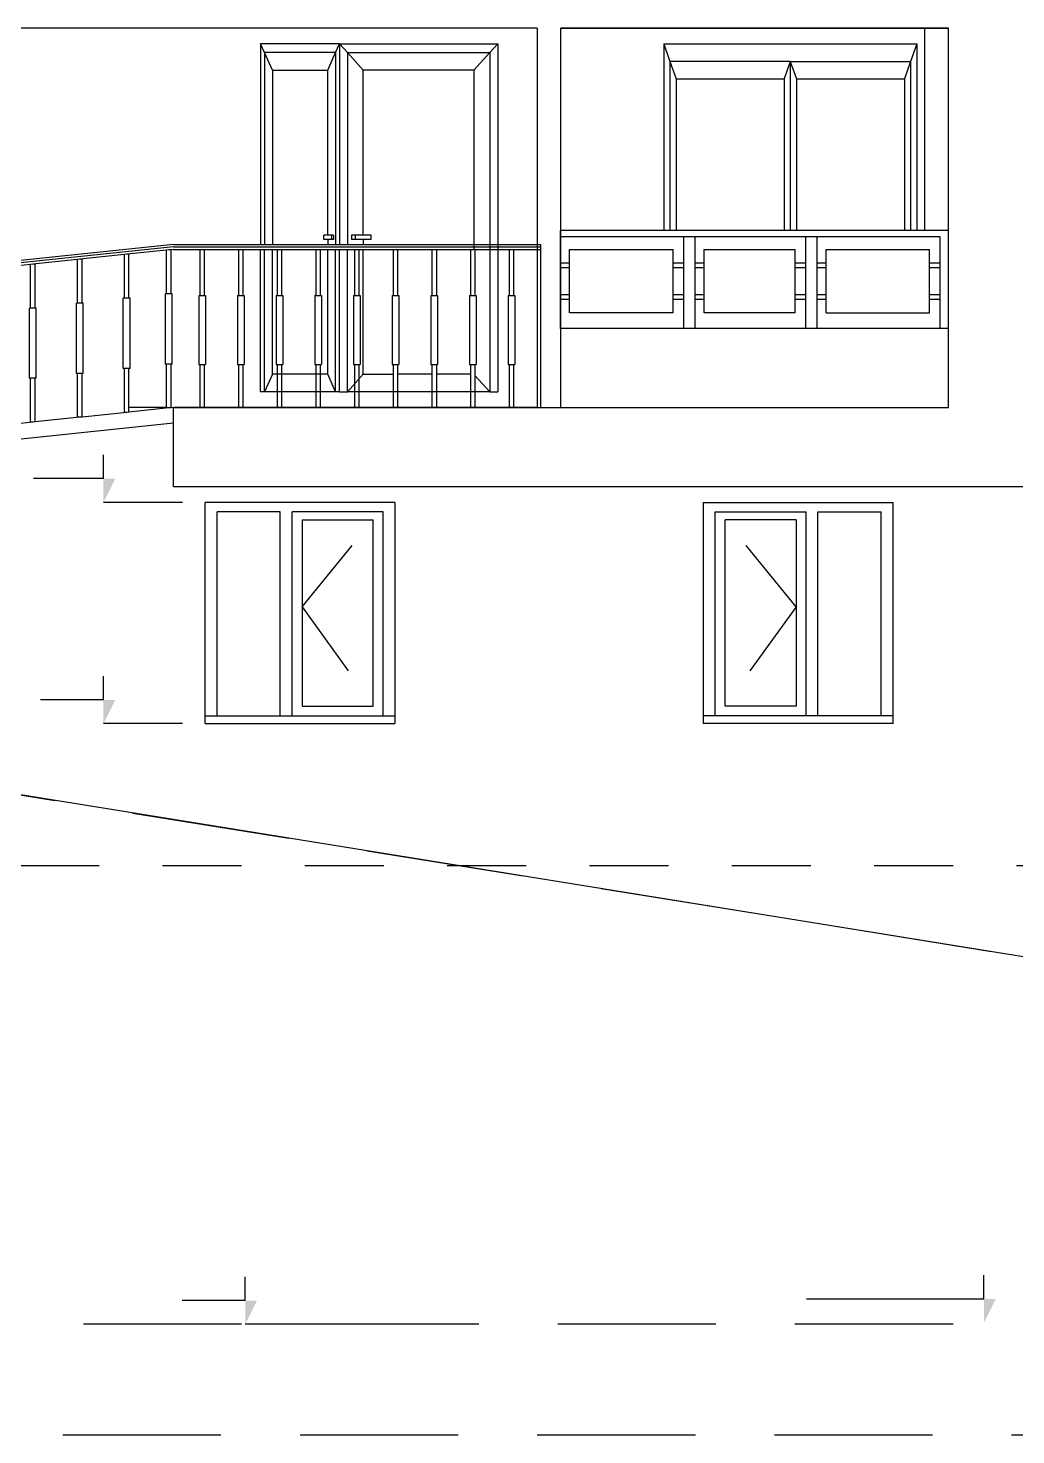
# Model space of a CAD drawing. Header units: metres. Extents: x -220 to 294, y -29 to 18.
# Drawn here: x -182.936 to -181.374, y 10.896 to 13.121 of the extents above; entities that cross this region are included whole.
import ezdxf

# ---------------------------------------------------------------- set-up
doc = ezdxf.new("R2010")
doc.units = ezdxf.units.M
doc.header["$MEASUREMENT"] = 0
doc.linetypes.add('DASHED2', pattern=[0.375, 0.25, -0.125])
doc.linetypes.add('DASHED4', pattern=[0.1875, 0.125, -0.0625])
for name, color, linetype in [('Cizgi', 7, 'Continuous'), ('Kesit_Kot', 7, 'Continuous'), ('Rota', 7, 'Continuous'), ('Standart', 7, 'Continuous')]:
    doc.layers.add(name, color=color, linetype=linetype)

msp = doc.modelspace()

# ---------------------------------------------------------------- hatches: boundary and pattern name
at = {"layer": 'Kesit_Kot', "linetype": 'Continuous', "lineweight": -3}
for points in [[(-182.8169, 12.3712), (-182.7982, 12.4087), (-182.8169, 12.4087)], [(-182.8169, 12.0212), (-182.7982, 12.0587), (-182.8169, 12.0587)], [(-182.5928, 11.0712), (-182.574, 11.1087), (-182.5928, 11.1087)]]:
    msp.add_hatch(color=251, dxfattribs=at).paths.add_polyline_path(points)
at = {"layer": 'Standart', "linetype": 'Continuous', "lineweight": -3}
msp.add_hatch(color=251, dxfattribs=at).paths.add_polyline_path([(-181.4248, 11.0737), (-181.406, 11.1112), (-181.4248, 11.1112)])

# ---------------------------------------------------------------- linework, layer by layer
at = {"layer": 'Cizgi', "color": 251, "linetype": 'Continuous', "lineweight": -3}
for points in [[(-182.1311, 13.1212), (-183.8811, 13.1212)], [(-182.1311, 13.1212), (-182.1311, 12.5212)], [(-182.0936, 12.5387), (-182.0936, 13.1212)], [(-181.5186, 13.1212), (-182.0936, 13.1212)], [(-182.0936, 12.5212), (-182.0936, 13.1212)], [(-182.0936, 13.1212), (-181.5186, 13.1212)], [(-181.4811, 13.1212), (-181.5186, 13.1212)], [(-181.5186, 13.1212), (-181.4811, 13.1212)], [(-181.5186, 13.1212), (-181.5186, 12.8012)], [(-181.5186, 13.1212), (-181.5186, 12.8012)], [(-181.4811, 12.5387), (-181.4811, 13.1212)], [(-181.4811, 12.5212), (-181.4811, 13.1212)], [(-182.5624, 13.0825), (-182.5686, 13.0962)], [(-182.4436, 13.0962), (-182.5686, 13.0962)], [(-182.5686, 13.0962), (-182.5686, 12.7791)], [(-182.4499, 13.0825), (-182.4436, 13.0962)], [(-182.4436, 13.0962), (-182.1936, 13.0962)], [(-182.4311, 13.0825), (-182.4436, 13.0962)], [(-182.4436, 13.0962), (-182.4436, 12.7791)], [(-182.2061, 13.0825), (-182.1936, 13.0962)], [(-182.1936, 13.0962), (-182.1936, 12.5462)], [(-181.9311, 13.0962), (-181.9213, 13.0687)], [(-181.9311, 13.0962), (-181.5311, 13.0962)], [(-181.9311, 13.0962), (-181.9311, 12.8012)], [(-181.5311, 13.0962), (-181.5409, 13.0687)], [(-181.5311, 13.0962), (-181.5311, 12.8012)], [(-182.4499, 13.0825), (-182.5624, 13.0825)], [(-182.5499, 13.055), (-182.5624, 13.0825)], [(-182.5624, 13.0825), (-182.5624, 12.7791)], [(-182.4624, 13.055), (-182.4499, 13.0825)], [(-182.4499, 13.0825), (-182.4499, 12.7791)], [(-182.4311, 13.0825), (-182.2061, 13.0825)], [(-182.4061, 13.055), (-182.4311, 13.0825)], [(-182.4311, 13.0825), (-182.4311, 12.7791)], [(-182.2311, 13.055), (-182.2061, 13.0825)], [(-182.2061, 13.0825), (-182.2061, 12.5462)], [(-181.9213, 13.0687), (-181.9116, 13.0412)], [(-181.7311, 13.0687), (-181.9213, 13.0687)], [(-181.9213, 13.0687), (-181.9213, 12.8012)], [(-181.7311, 13.0687), (-181.7409, 13.0412)], [(-181.7311, 13.0687), (-181.5409, 13.0687)], [(-181.7311, 13.0687), (-181.7213, 13.0412)], [(-181.7311, 13.0687), (-181.7311, 12.8012)], [(-181.5409, 13.0687), (-181.5506, 13.0412)], [(-181.5409, 13.0687), (-181.5409, 12.8012)], [(-182.5499, 13.055), (-182.4624, 13.055)], [(-182.5499, 13.055), (-182.5499, 12.7791)], [(-182.4624, 12.7938), (-182.4624, 13.055)], [(-182.2311, 13.055), (-182.4061, 13.055)], [(-182.4061, 12.7938), (-182.4061, 13.055)], [(-182.2311, 13.055), (-182.2311, 12.7712)], [(-181.9116, 13.0412), (-181.7409, 13.0412)], [(-181.9116, 13.0412), (-181.9116, 12.8012)], [(-181.7409, 13.0412), (-181.7409, 12.8012)], [(-181.7213, 13.0412), (-181.5506, 13.0412)], [(-181.7213, 13.0412), (-181.7213, 12.8012)], [(-181.5506, 13.0412), (-181.5506, 12.8012)], [(-182.0943, 12.6462), (-182.0943, 12.8012)], [(-181.4811, 12.8012), (-182.0943, 12.8012)], [(-181.4811, 12.6462), (-181.4811, 12.8012)], [(-182.7061, 12.7752), (-184.8561, 12.5502)], [(-182.7061, 12.7791), (-183.8811, 12.6561)], [(-182.7061, 12.7791), (-182.1261, 12.7791)], [(-182.7061, 12.7752), (-182.1261, 12.7752)], [(-182.4686, 12.7869), (-182.4686, 12.7938)], [(-182.4624, 12.7938), (-182.4686, 12.7938)], [(-182.4624, 12.7869), (-182.4686, 12.7869)], [(-182.4561, 12.7938), (-182.4624, 12.7938)], [(-182.4561, 12.7869), (-182.4624, 12.7869)], [(-182.4624, 12.7869), (-182.4624, 12.7791)], [(-182.4561, 12.7869), (-182.4561, 12.7938)], [(-182.453, 12.7938), (-182.4561, 12.7938)], [(-182.453, 12.7869), (-182.4561, 12.7869)], [(-182.453, 12.7938), (-182.453, 12.7869)], [(-182.4186, 12.7938), (-182.4249, 12.7938)], [(-182.4249, 12.7938), (-182.4249, 12.7869)], [(-182.4186, 12.7869), (-182.4249, 12.7869)], [(-182.4186, 12.7869), (-182.4186, 12.7938)], [(-182.4061, 12.7938), (-182.4186, 12.7938)], [(-182.4061, 12.7869), (-182.4186, 12.7869)], [(-182.3936, 12.7938), (-182.4061, 12.7938)], [(-182.3936, 12.7869), (-182.4061, 12.7869)], [(-182.4061, 12.7869), (-182.4061, 12.7791)], [(-182.3936, 12.7869), (-182.3936, 12.7938)], [(-182.1261, 12.7791), (-182.1261, 12.5212)], [(-181.4938, 12.7912), (-182.0943, 12.7912)], [(-181.8994, 12.6462), (-181.8994, 12.7912)], [(-181.8815, 12.6462), (-181.8815, 12.7912)], [(-181.7066, 12.6462), (-181.7066, 12.7912)], [(-181.6887, 12.6462), (-181.6887, 12.7912)], [(-181.4938, 12.6462), (-181.4938, 12.7912)], [(-182.8579, 12.7554), (-182.9285, 12.748)], [(-182.8544, 12.7557), (-182.8579, 12.7554)], [(-182.8579, 12.6863), (-182.8579, 12.7554)], [(-182.7838, 12.7631), (-182.8544, 12.7557)], [(-182.8508, 12.7557), (-182.8544, 12.7557)], [(-182.8508, 12.6863), (-182.8508, 12.7557)], [(-182.7802, 12.7635), (-182.7838, 12.7631)], [(-182.7838, 12.694), (-182.7838, 12.7631)], [(-182.7171, 12.7701), (-182.7802, 12.7635)], [(-182.7767, 12.7635), (-182.7802, 12.7635)], [(-182.7767, 12.694), (-182.7767, 12.7635)], [(-182.7136, 12.7705), (-182.7171, 12.7701)], [(-182.7171, 12.701), (-182.7171, 12.7701)], [(-182.7061, 12.7712), (-182.7136, 12.7705)], [(-182.71, 12.7705), (-182.7136, 12.7705)], [(-182.71, 12.701), (-182.71, 12.7705)], [(-182.7061, 12.7712), (-182.1261, 12.7712)], [(-182.6645, 12.7712), (-182.6645, 12.6982)], [(-182.6575, 12.7712), (-182.6575, 12.6982)], [(-182.6034, 12.7712), (-182.6034, 12.6982)], [(-182.5963, 12.7712), (-182.5963, 12.6982)], [(-182.5686, 12.5462), (-182.5686, 12.7712)], [(-182.5624, 12.5462), (-182.5624, 12.7712)], [(-182.5499, 12.5737), (-182.5499, 12.7712)], [(-182.5423, 12.7712), (-182.5423, 12.6982)], [(-182.5352, 12.7712), (-182.5352, 12.6982)], [(-182.4811, 12.7712), (-182.4811, 12.6982)], [(-182.4741, 12.7712), (-182.4741, 12.6982)], [(-182.4624, 12.5737), (-182.4624, 12.7712)], [(-182.4499, 12.5462), (-182.4499, 12.7712)], [(-182.4436, 12.5462), (-182.4436, 12.7712)], [(-182.4311, 12.5462), (-182.4311, 12.7712)], [(-182.42, 12.7712), (-182.42, 12.6982)], [(-182.4129, 12.7712), (-182.4129, 12.6982)], [(-182.4061, 12.5737), (-182.4061, 12.7712)], [(-182.3589, 12.7712), (-182.3589, 12.6982)], [(-182.3518, 12.7712), (-182.3518, 12.6982)], [(-182.2977, 12.7712), (-182.2977, 12.6982)], [(-182.2906, 12.7712), (-182.2906, 12.6982)], [(-182.2366, 12.7712), (-182.2366, 12.6982)], [(-182.2295, 12.7712), (-182.2295, 12.6982)], [(-182.1754, 12.7712), (-182.1754, 12.6982)], [(-182.1684, 12.7712), (-182.1684, 12.6982)], [(-182.0943, 12.75), (-182.08, 12.75)], [(-182.08, 12.7712), (-181.9163, 12.7712)], [(-182.08, 12.6712), (-182.08, 12.7712)], [(-181.9163, 12.6712), (-181.9163, 12.7712)], [(-181.9163, 12.75), (-181.8994, 12.75)], [(-181.8815, 12.75), (-181.8672, 12.75)], [(-181.8672, 12.7712), (-181.7235, 12.7712)], [(-181.8672, 12.6712), (-181.8672, 12.7712)], [(-181.7235, 12.6712), (-181.7235, 12.7712)], [(-181.7235, 12.75), (-181.7066, 12.75)], [(-181.6887, 12.75), (-181.6743, 12.75)], [(-181.6743, 12.7712), (-181.5107, 12.7712)], [(-181.6743, 12.6712), (-181.6743, 12.7712)], [(-181.5107, 12.6712), (-181.5107, 12.7712)], [(-181.5107, 12.75), (-181.4938, 12.75)], [(-182.9321, 12.7476), (-183.0027, 12.7402)], [(-182.9285, 12.748), (-182.9321, 12.7476)], [(-182.9321, 12.6785), (-182.9321, 12.7476)], [(-182.925, 12.748), (-182.9285, 12.748)], [(-182.925, 12.6785), (-182.925, 12.748)], [(-182.0943, 12.7425), (-182.08, 12.7425)], [(-181.9163, 12.7425), (-181.8994, 12.7425)], [(-181.8815, 12.7425), (-181.8672, 12.7425)], [(-181.7235, 12.7425), (-181.7066, 12.7425)], [(-181.6887, 12.7425), (-181.6743, 12.7425)], [(-181.5107, 12.7425), (-181.4938, 12.7425)], [(-182.8597, 12.5752), (-182.8597, 12.6863)], [(-182.8579, 12.6863), (-182.8597, 12.6863)], [(-182.8508, 12.6863), (-182.8579, 12.6863)], [(-182.8491, 12.6863), (-182.8508, 12.6863)], [(-182.8491, 12.5752), (-182.8491, 12.6863)], [(-182.7855, 12.5829), (-182.7855, 12.694)], [(-182.7838, 12.694), (-182.7855, 12.694)], [(-182.7767, 12.694), (-182.7838, 12.694)], [(-182.7749, 12.694), (-182.7767, 12.694)], [(-182.7749, 12.5829), (-182.7749, 12.694)], [(-182.7189, 12.5899), (-182.7189, 12.701)], [(-182.7171, 12.701), (-182.7189, 12.701)], [(-182.71, 12.701), (-182.7171, 12.701)], [(-182.7083, 12.701), (-182.71, 12.701)], [(-182.7083, 12.5899), (-182.7083, 12.701)], [(-182.6663, 12.6982), (-182.6663, 12.5893)], [(-182.6663, 12.6982), (-182.6557, 12.6982)], [(-182.6557, 12.6982), (-182.6557, 12.5893)], [(-182.6052, 12.6982), (-182.6052, 12.5893)], [(-182.6052, 12.6982), (-182.5946, 12.6982)], [(-182.5946, 12.6982), (-182.5946, 12.5893)], [(-182.544, 12.6982), (-182.544, 12.5893)], [(-182.544, 12.6982), (-182.5334, 12.6982)], [(-182.5334, 12.6982), (-182.5334, 12.5893)], [(-182.4829, 12.6982), (-182.4829, 12.5893)], [(-182.4829, 12.6982), (-182.4723, 12.6982)], [(-182.4723, 12.6982), (-182.4723, 12.5893)], [(-182.4218, 12.6982), (-182.4218, 12.5893)], [(-182.4218, 12.6982), (-182.4112, 12.6982)], [(-182.4112, 12.6982), (-182.4112, 12.5893)], [(-182.3606, 12.6982), (-182.3606, 12.5893)], [(-182.3606, 12.6982), (-182.35, 12.6982)], [(-182.35, 12.6982), (-182.35, 12.5893)], [(-182.2995, 12.6982), (-182.2995, 12.5893)], [(-182.2995, 12.6982), (-182.2889, 12.6982)], [(-182.2889, 12.6982), (-182.2889, 12.5893)], [(-182.2384, 12.6982), (-182.2384, 12.5893)], [(-182.2384, 12.6982), (-182.2277, 12.6982)], [(-182.2277, 12.6982), (-182.2277, 12.5893)], [(-182.1772, 12.6982), (-182.1772, 12.5893)], [(-182.1772, 12.6982), (-182.1666, 12.6982)], [(-182.1666, 12.6982), (-182.1666, 12.5893)], [(-182.0943, 12.7), (-182.08, 12.7)], [(-182.0943, 12.6925), (-182.08, 12.6925)], [(-181.9163, 12.7), (-181.8994, 12.7)], [(-181.9163, 12.6925), (-181.8994, 12.6925)], [(-181.8815, 12.7), (-181.8672, 12.7)], [(-181.8815, 12.6925), (-181.8672, 12.6925)], [(-181.7235, 12.7), (-181.7066, 12.7)], [(-181.7235, 12.6925), (-181.7066, 12.6925)], [(-181.6887, 12.7), (-181.6743, 12.7)], [(-181.6887, 12.6925), (-181.6743, 12.6925)], [(-181.5107, 12.7), (-181.4938, 12.7)], [(-181.5107, 12.6925), (-181.4938, 12.6925)], [(-182.9338, 12.5674), (-182.9338, 12.6785)], [(-182.9321, 12.6785), (-182.9338, 12.6785)], [(-182.925, 12.6785), (-182.9321, 12.6785)], [(-182.9232, 12.6785), (-182.925, 12.6785)], [(-182.9232, 12.5674), (-182.9232, 12.6785)], [(-181.9163, 12.6712), (-182.0793, 12.6712)], [(-181.7235, 12.6712), (-181.8665, 12.6712)], [(-181.6743, 12.6712), (-181.5107, 12.6712)], [(-181.4811, 12.6462), (-182.0943, 12.6462)], [(-182.8579, 12.5752), (-182.8597, 12.5752)], [(-182.8579, 12.5057), (-182.8579, 12.5752)], [(-182.8508, 12.5752), (-182.8579, 12.5752)], [(-182.8508, 12.5061), (-182.8508, 12.5752)], [(-182.8491, 12.5752), (-182.8508, 12.5752)], [(-182.7838, 12.5829), (-182.7855, 12.5829)], [(-182.7838, 12.5135), (-182.7838, 12.5829)], [(-182.7767, 12.5829), (-182.7838, 12.5829)], [(-182.7749, 12.5829), (-182.7767, 12.5829)], [(-182.7767, 12.5212), (-182.7767, 12.5829)], [(-182.7171, 12.5899), (-182.7189, 12.5899)], [(-182.7171, 12.5212), (-182.7171, 12.5899)], [(-182.71, 12.5899), (-182.7171, 12.5899)], [(-182.71, 12.5208), (-182.71, 12.5899)], [(-182.7083, 12.5899), (-182.71, 12.5899)], [(-182.6663, 12.5893), (-182.6557, 12.5893)], [(-182.6645, 12.5893), (-182.6645, 12.5212)], [(-182.6575, 12.5893), (-182.6575, 12.5212)], [(-182.6052, 12.5893), (-182.5946, 12.5893)], [(-182.6034, 12.5893), (-182.6034, 12.5212)], [(-182.5963, 12.5893), (-182.5963, 12.5212)], [(-182.5499, 12.5737), (-182.5624, 12.5462)], [(-182.4624, 12.5737), (-182.5499, 12.5737)], [(-182.544, 12.5893), (-182.5334, 12.5893)], [(-182.5423, 12.5893), (-182.5423, 12.5212)], [(-182.5352, 12.5893), (-182.5352, 12.5212)], [(-182.4829, 12.5893), (-182.4723, 12.5893)], [(-182.4811, 12.5893), (-182.4811, 12.5212)], [(-182.4741, 12.5893), (-182.4741, 12.5212)], [(-182.4499, 12.5462), (-182.4624, 12.5737)], [(-182.4311, 12.5462), (-182.4061, 12.5737)], [(-182.4218, 12.5893), (-182.4112, 12.5893)], [(-182.42, 12.5893), (-182.42, 12.5212)], [(-182.4129, 12.5893), (-182.4129, 12.5212)], [(-182.4061, 12.5737), (-182.3589, 12.5737)], [(-182.3606, 12.5893), (-182.35, 12.5893)], [(-182.3589, 12.5893), (-182.3589, 12.5212)], [(-182.3518, 12.5893), (-182.3518, 12.5212)], [(-182.2977, 12.5737), (-182.3518, 12.5737)], [(-182.2995, 12.5893), (-182.2889, 12.5893)], [(-182.2977, 12.5893), (-182.2977, 12.5212)], [(-182.2906, 12.5893), (-182.2906, 12.5212)], [(-182.2366, 12.5737), (-182.2906, 12.5737)], [(-182.2384, 12.5893), (-182.2277, 12.5893)], [(-182.2366, 12.5893), (-182.2366, 12.5212)], [(-182.2295, 12.5893), (-182.2295, 12.5212)], [(-182.2061, 12.5462), (-182.2295, 12.572)], [(-182.1772, 12.5893), (-182.1666, 12.5893)], [(-182.1754, 12.5893), (-182.1754, 12.5212)], [(-182.1684, 12.5893), (-182.1684, 12.5212)], [(-182.9321, 12.5674), (-182.9338, 12.5674)], [(-182.9321, 12.498), (-182.9321, 12.5674)], [(-182.925, 12.5674), (-182.9321, 12.5674)], [(-182.925, 12.4983), (-182.925, 12.5674)], [(-182.9232, 12.5674), (-182.925, 12.5674)], [(-182.5624, 12.5462), (-182.5686, 12.5462)], [(-182.4499, 12.5462), (-182.5624, 12.5462)], [(-182.4436, 12.5462), (-182.4499, 12.5462)], [(-182.4436, 12.5462), (-182.4311, 12.5462)], [(-182.2061, 12.5462), (-182.4311, 12.5462)], [(-182.2061, 12.5462), (-182.1936, 12.5462)], [(-182.0936, 12.5212), (-182.0936, 12.5387)], [(-182.0936, 12.5212), (-182.0936, 12.5387)], [(-181.4811, 12.5212), (-181.4811, 12.5387)], [(-181.4811, 12.5212), (-181.4811, 12.5387)], [(-182.8544, 12.5057), (-182.925, 12.4983)], [(-182.8544, 12.5057), (-182.8579, 12.5057)], [(-182.8508, 12.5061), (-182.8544, 12.5057)], [(-182.7802, 12.5135), (-182.8508, 12.5061)], [(-182.7802, 12.5135), (-182.7838, 12.5135)], [(-182.7767, 12.5139), (-182.7802, 12.5135)], [(-182.7767, 12.5139), (-182.7767, 12.5212)], [(-182.7171, 12.5212), (-182.7767, 12.5212)], [(-182.7136, 12.5205), (-182.7767, 12.5139)], [(-182.7171, 12.5205), (-182.7171, 12.5212)], [(-182.7136, 12.5205), (-182.7171, 12.5205)], [(-182.71, 12.5208), (-182.7136, 12.5205)], [(-182.7061, 12.5212), (-182.71, 12.5208)], [(-182.1311, 12.5212), (-182.7061, 12.5212)], [(-182.6889, 12.5212), (-182.7061, 12.5212)], [(-182.7061, 12.5212), (-182.1261, 12.5212)], [(-182.7061, 12.3962), (-182.7061, 12.5212)], [(-182.6889, 12.5212), (-182.1261, 12.5212)], [(-182.1311, 12.5212), (-182.0936, 12.5212)], [(-182.0936, 12.5212), (-181.4811, 12.5212)], [(-182.0936, 12.5212), (-181.4811, 12.5212)], [(-182.7061, 12.4962), (-183.8811, 12.3733)], [(-182.9285, 12.498), (-182.9991, 12.4906)], [(-182.9285, 12.498), (-182.9321, 12.498)], [(-182.925, 12.4983), (-182.9285, 12.498)], [(-182.7061, 12.3962), (-179.9689, 12.3962)], [(-183.1574, 11.9431), (-180.8439, 11.5693)]]:
    msp.add_lwpolyline(points, dxfattribs=at)
at = {"layer": 'Cizgi', "color": 251, "linetype": 'DASHED4', "lineweight": -3}
msp.add_lwpolyline([(-179.2236, 11.7962), (-184.863, 11.7962)], dxfattribs=at)
at = {"layer": 'Kesit_Kot', "color": 251, "linetype": 'Continuous', "lineweight": -3}
for points in [[(-182.8169, 12.4087), (-182.8169, 12.4462)], [(-182.8169, 12.4087), (-182.9274, 12.4087)], [(-182.6919, 12.3712), (-182.8169, 12.3712)], [(-182.8169, 12.0587), (-182.8169, 12.0962)], [(-182.8169, 12.0587), (-182.9164, 12.0587)], [(-182.6919, 12.0212), (-182.8169, 12.0212)], [(-182.5928, 11.1087), (-182.5928, 11.1462)], [(-182.5928, 11.1087), (-182.6923, 11.1087)], [(-182.4678, 11.0712), (-182.5928, 11.0712)]]:
    msp.add_lwpolyline(points, dxfattribs=at)
at = {"layer": 'Rota', "color": 251, "linetype": 'DASHED2', "lineweight": -3}
for points in [[(-183.8811, 12.0587), (-180.3439, 11.4887)], [(-179.2236, 11.0712), (-183.8811, 11.0712)], [(-184.0061, 10.8962), (-179.2236, 10.8962)]]:
    msp.add_lwpolyline(points, dxfattribs=at)
at = {"layer": 'Standart', "color": 251, "linetype": 'Continuous', "lineweight": -3}
for points in [[(-182.6561, 12.0212), (-182.6561, 12.3712)], [(-182.3561, 12.3712), (-182.6561, 12.3712)], [(-182.3561, 12.3712), (-182.3561, 12.0212)], [(-181.8686, 12.3712), (-181.5686, 12.3712)], [(-181.8686, 12.3712), (-181.8686, 12.0212)], [(-181.5686, 12.0212), (-181.5686, 12.3712)], [(-182.5374, 12.3562), (-182.6374, 12.3562)], [(-182.6374, 12.0337), (-182.6374, 12.3562)], [(-182.5374, 12.0337), (-182.5374, 12.3562)], [(-182.3749, 12.3562), (-182.5186, 12.3562)], [(-182.5186, 12.0337), (-182.5186, 12.3562)], [(-182.3749, 12.0337), (-182.3749, 12.3562)], [(-181.8499, 12.3562), (-181.7061, 12.3562)], [(-181.8499, 12.0337), (-181.8499, 12.3562)], [(-181.7061, 12.0337), (-181.7061, 12.3562)], [(-181.6874, 12.3562), (-181.5874, 12.3562)], [(-181.6874, 12.0337), (-181.6874, 12.3562)], [(-181.5874, 12.0337), (-181.5874, 12.3562)], [(-182.503, 12.3437), (-182.503, 12.0487)], [(-182.503, 12.3437), (-182.3905, 12.3437)], [(-182.3905, 12.0487), (-182.3905, 12.3437)], [(-181.8342, 12.0487), (-181.8342, 12.3437)], [(-181.7217, 12.3437), (-181.8342, 12.3437)], [(-181.7217, 12.3437), (-181.7217, 12.0487)], [(-182.503, 12.0487), (-182.3905, 12.0487)], [(-181.7217, 12.0487), (-181.8342, 12.0487)], [(-182.6561, 12.0337), (-182.3561, 12.0337)], [(-182.6561, 12.0212), (-182.3561, 12.0212)], [(-181.5686, 12.0337), (-181.8686, 12.0337)], [(-181.5686, 12.0212), (-181.8686, 12.0212)], [(-181.4248, 11.1112), (-181.4248, 11.1487)], [(-181.7055, 11.1112), (-181.4248, 11.1112)]]:
    msp.add_lwpolyline(points, dxfattribs=at)
at = {"layer": 'Standart', "color": 251, "linetype": 'DASHED4', "lineweight": -3}
for points in [[(-182.503, 12.2061), (-182.3905, 12.3437)], [(-181.7217, 12.2061), (-181.8342, 12.3437)], [(-182.503, 12.2061), (-182.3905, 12.05)], [(-181.7217, 12.2061), (-181.8342, 12.05)]]:
    msp.add_lwpolyline(points, dxfattribs=at)

doc.saveas('drawing.dxf')
